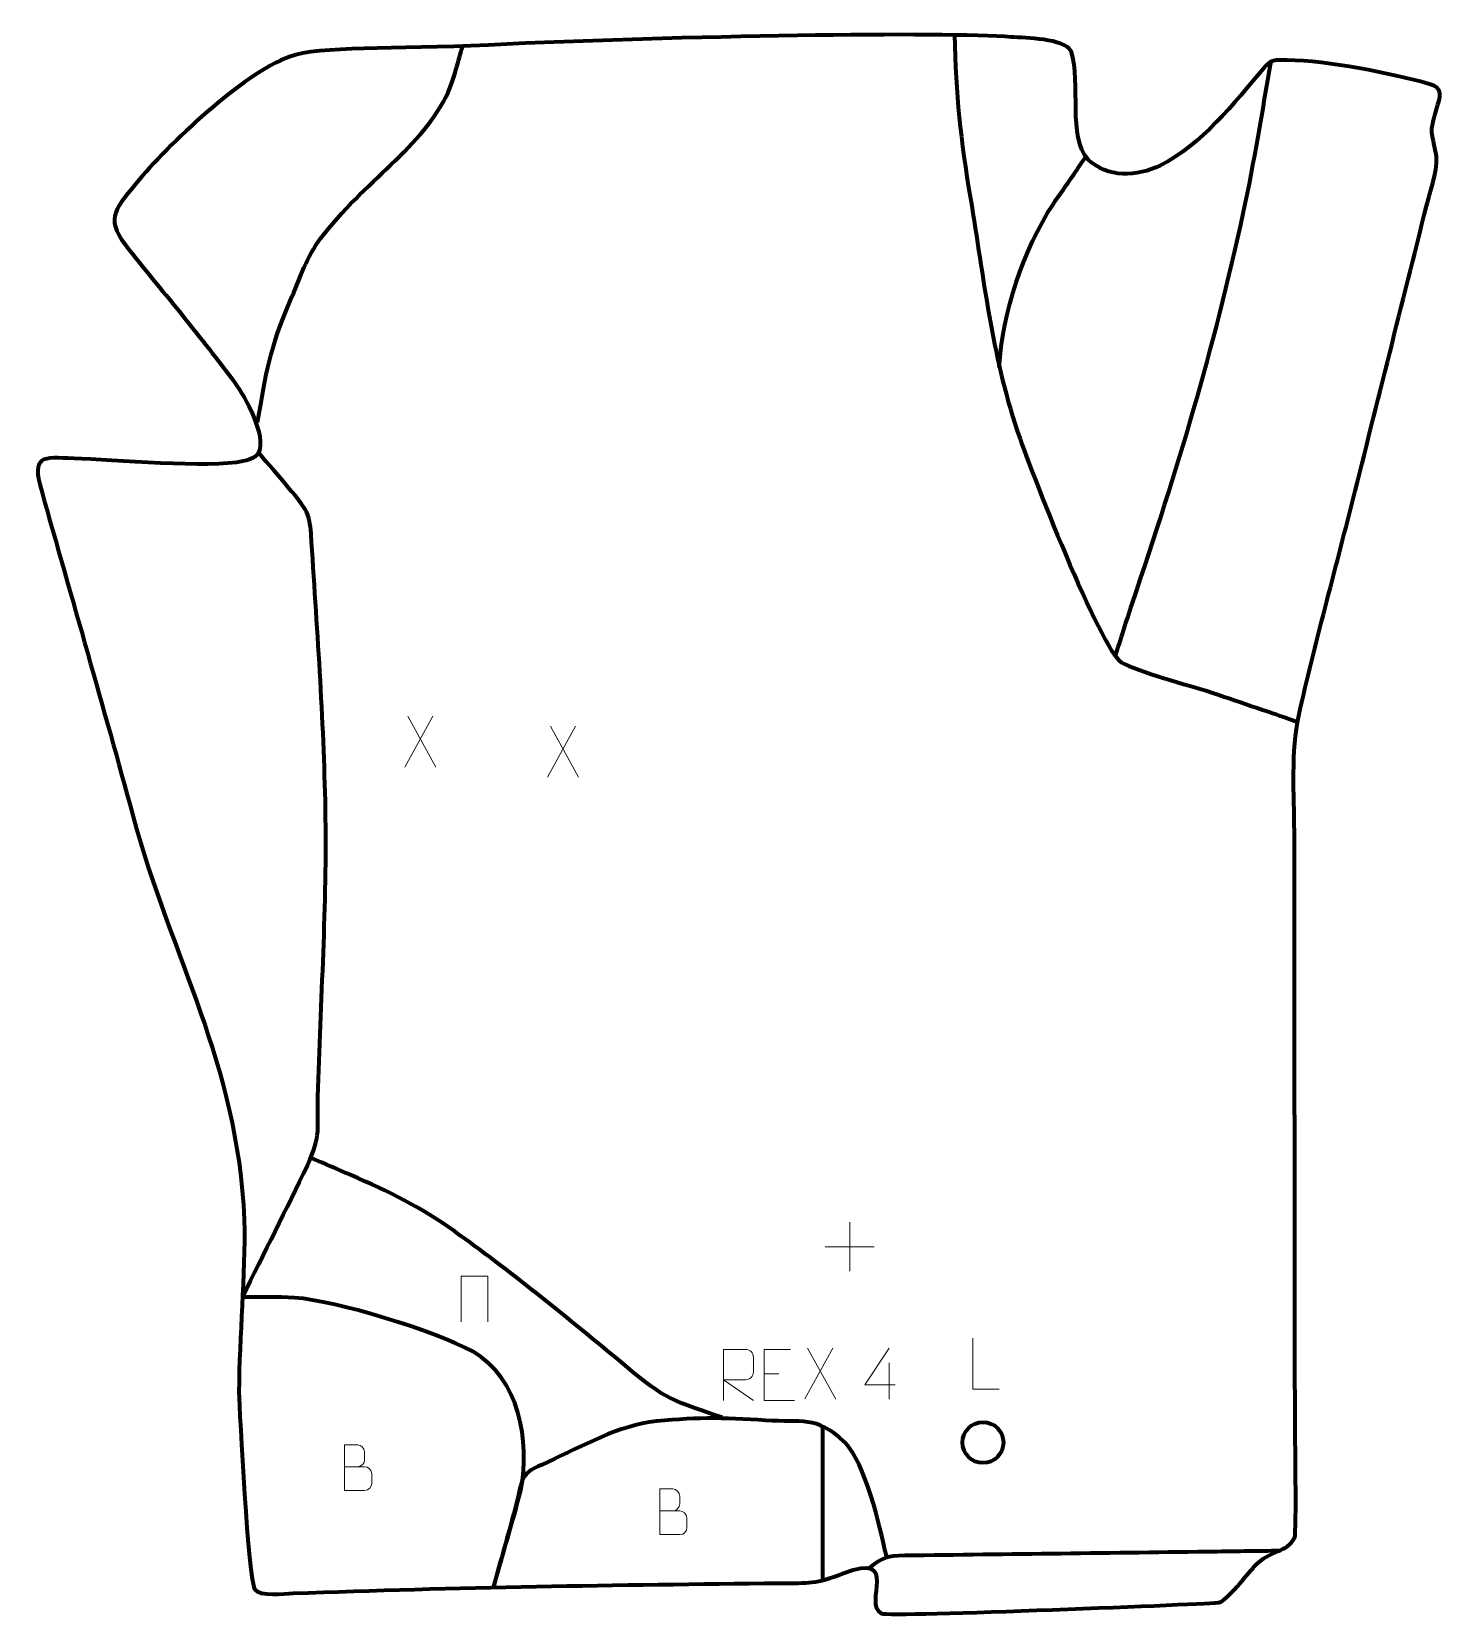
# Model space of a CAD drawing. Header units: millimetres. Extents: x -525 to 166, y 97 to 873.
import ezdxf

# ---------------------------------------------------------------- set-up
doc = ezdxf.new("R2010")
doc.units = ezdxf.units.MM
doc.header["$MEASUREMENT"] = 0
doc.layers.add('layer 1', color=7, linetype='Continuous', plot=False)
doc.layers.add('layer 2', color=7, linetype='Continuous')
doc.layers.add('layer 3', color=7, linetype='Continuous')

msp = doc.modelspace()

# ---------------------------------------------------------------- linework, layer by layer
at = {"layer": 'layer 1', "color": 250, "lineweight": 9}
for points in [[(-328.5851, 537.899), (-328.5851, 537.899), (-342.3257, 513.0032), (-342.3257, 513.0032)], [(-340.8711, 537.899), (-340.8711, 537.899), (-327.1305, 512.9455), (-327.1305, 512.9455)], [(-258.8015, 532.9754), (-258.8015, 532.9754), (-272.5421, 508.0796), (-272.5421, 508.0796)], [(-271.0875, 532.9754), (-271.0875, 532.9754), (-257.3469, 508.0219), (-257.3469, 508.0219)], [(-124.5918, 290.292), (-124.5918, 290.292), (-124.5918, 266.3141), (-124.5918, 266.3141)], [(-136.5807, 278.303), (-136.5807, 278.303), (-112.6028, 278.303), (-112.6028, 278.303)]]:
    msp.add_open_spline(points, degree=3, dxfattribs=at)
msp.add_open_spline([(-51.4422, 208.6762), (-51.4422, 208.6762), (-64.3913, 208.6762), (-64.3913, 208.6762), (-64.3913, 208.6762), (-64.3913, 208.6762), (-64.3913, 233.6298), (-64.3913, 233.6298)], degree=3, knots=[0, 0, 0, 0, 0.33333333, 0.33333333, 0.33333333, 0.33333333, 1, 1, 1, 1], dxfattribs=at)
at = {"layer": 'layer 2', "color": 142, "lineweight": 200}
msp.add_ellipse((-59.4298, 182.5224), major_axis=(0, 10), ratio=1, dxfattribs=at)
at = {"layer": 'layer 2', "color": 140, "lineweight": 158}
for points, knots in [([(-73.3634, 871.1436), (-72.7148, 842.0744), (-70.3581, 819.862), (-65.5391, 791.2265), (-65.5391, 791.2265), (-59.0069, 751.9134), (-55.2782, 715.7283), (-42.6652, 677.4867), (-42.6652, 677.4867), (-37.0779, 660.5465), (-1.7814, 570.1825), (8.4326, 564.1981), (8.4326, 564.1981), (16.0878, 559.7129), (41.6886, 552.8988), (51.6947, 549.7488), (51.6947, 549.7488), (52.6541, 549.4398), (53.6105, 549.1274), (54.5677, 548.8116), (54.5677, 548.8116), (54.5677, 548.8116), (55.9905, 548.3314), (55.9905, 548.3314), (55.9905, 548.3314), (63.1333, 545.8948), (70.276, 543.4583), (77.4187, 541.0219), (77.4187, 541.0219), (81.7043, 539.5601), (85.9899, 538.0982), (90.2755, 536.6364), (90.2755, 536.6364), (90.2755, 536.6364), (94.5611, 535.1745), (94.5611, 535.1745)], [0, 0, 0, 0, 0.1, 0.1, 0.1, 0.1, 0.2, 0.2, 0.2, 0.2, 0.3, 0.3, 0.3, 0.3, 0.4, 0.4, 0.4, 0.4, 0.5, 0.5, 0.5, 0.5, 0.6, 0.6, 0.6, 0.6, 0.7, 0.7, 0.7, 0.7, 0.8, 0.8, 0.8, 0.8, 1, 1, 1, 1]), ([(-414.4034, 681.5609), (-410.0873, 706.6483), (-408.6693, 717.1162), (-398.4572, 741.0709), (-398.4572, 741.0709), (-393.8207, 751.9468), (-390.1042, 763.0126), (-383.5651, 771.6478), (-383.5651, 771.6478), (-362.6751, 799.2339), (-333.3183, 816.4755), (-321.1463, 843.1548), (-321.1463, 843.1548), (-318.4187, 849.1335), (-316.1201, 858.9187), (-314.013, 865.7267)], [0, 0, 0, 0, 0.2, 0.2, 0.2, 0.2, 0.4, 0.4, 0.4, 0.4, 0.6, 0.6, 0.6, 0.6, 1, 1, 1, 1]), ([(5.1917, 566.8325), (8.1982, 575.8024), (10.5649, 583.8171), (13.5828, 592.783), (13.5828, 592.783), (36.0154, 659.4277), (53.2933, 716.0512), (68.1236, 784.5901), (68.1236, 784.5901), (73.4024, 809.0041), (77.3505, 833.7093), (81.6213, 858.3148)], [0, 0, 0, 0, 0.25, 0.25, 0.25, 0.25, 0.5, 0.5, 0.5, 0.5, 1, 1, 1, 1]), ([(-51.4094, 708.6618), (-49.9291, 735.0661), (-39.6776, 766.2511), (-25.0673, 788.2942), (-25.0673, 788.2942), (-21.8109, 793.2072), (-18.3087, 797.9782), (-14.9719, 802.8436), (-14.9719, 802.8436), (-12.997, 805.7725), (-11.0229, 808.7018), (-9.0474, 811.6303)], [0, 0, 0, 0, 0.25, 0.25, 0.25, 0.25, 0.5, 0.5, 0.5, 0.5, 1, 1, 1, 1]), ([(-106.693, 126.9948), (-110.0454, 142.0594), (-116.7178, 172.0997), (-127.2861, 182.9262), (-127.2861, 182.9262), (-141.3574, 195.8813), (-148.0079, 192.1253), (-165.6869, 193.3365), (-165.6869, 193.3365), (-186.4813, 194.7595), (-201.9907, 194.948), (-222.86, 192.4512), (-222.86, 192.4512), (-240.7175, 189.5011), (-258.7229, 179.1205), (-275.335, 171.6464), (-275.335, 171.6464), (-286.3179, 166.7049), (-284.6136, 164.515), (-287.682, 152.9366), (-287.682, 152.9366), (-291.3417, 139.1273), (-295.2056, 125.363), (-299.0412, 111.6013), (-299.0412, 111.6013), (-294.6625, 127.2823), (-289.5656, 143.5456), (-285.6168, 159.2269), (-285.6168, 159.2269), (-280.8544, 183.3336), (-286.346, 213.8487), (-309.1913, 227.1327), (-309.1913, 227.1327), (-327.4293, 236.9186), (-375.8553, 251.985), (-396.3634, 253.313), (-396.3634, 253.313), (-404.7559, 253.8564), (-413.3655, 253.538), (-421.795, 253.6164), (-421.795, 253.6164), (-411.3432, 275.1806), (-400.325, 296.6665), (-390.0436, 318.2581), (-390.0436, 318.2581), (-383.1226, 332.7927), (-385.2851, 336.427), (-384.8933, 351.6775), (-384.8933, 351.6775), (-383.6148, 398.1252), (-380.3316, 446.0436), (-381.1884, 492.3456), (-381.1884, 492.3456), (-381.9852, 535.4152), (-385.418, 583.5483), (-388.2586, 627.1063), (-388.2586, 627.1063), (-388.5922, 631.9759), (-389.2918, 635.1907), (-390.4364, 637.7705), (-390.4364, 637.7705), (-392.7464, 642.9772), (-409.0804, 660.8549), (-413.9509, 666.8011)], [0, 0, 0, 0, 0.05882353, 0.05882353, 0.05882353, 0.05882353, 0.11764706, 0.11764706, 0.11764706, 0.11764706, 0.17647059, 0.17647059, 0.17647059, 0.17647059, 0.23529412, 0.23529412, 0.23529412, 0.23529412, 0.29411765, 0.29411765, 0.29411765, 0.29411765, 0.35294118, 0.35294118, 0.35294118, 0.35294118, 0.41176471, 0.41176471, 0.41176471, 0.41176471, 0.47058824, 0.47058824, 0.47058824, 0.47058824, 0.52941176, 0.52941176, 0.52941176, 0.52941176, 0.58823529, 0.58823529, 0.58823529, 0.58823529, 0.64705882, 0.64705882, 0.64705882, 0.64705882, 0.70588235, 0.70588235, 0.70588235, 0.70588235, 0.76470588, 0.76470588, 0.76470588, 0.76470588, 0.82352941, 0.82352941, 0.82352941, 0.82352941, 0.88235294, 0.88235294, 0.88235294, 0.88235294, 1, 1, 1, 1]), ([(-187.1118, 194.688), (-215.4378, 204.585), (-215.3765, 204.0178), (-238.6863, 223.5526), (-238.6863, 223.5526), (-264.3784, 245.0841), (-290.8548, 266.3914), (-318.1098, 285.8688), (-318.1098, 285.8688), (-334.7914, 297.6632), (-349.9033, 305.2763), (-368.5977, 313.2851), (-368.5977, 313.2851), (-375.2544, 316.1244), (-381.8834, 319.0177), (-388.525, 321.8912)], [0, 0, 0, 0, 0.2, 0.2, 0.2, 0.2, 0.4, 0.4, 0.4, 0.4, 0.6, 0.6, 0.6, 0.6, 1, 1, 1, 1]), ([(85.3974, 129.5019), (75.3927, 129.3713), (65.388, 129.2407), (55.3833, 129.1102), (55.3833, 129.1102), (4.3461, 128.4439), (-46.6904, 127.8034), (-97.7283, 127.1917), (-97.7283, 127.1917), (-106.6941, 127.0842), (-108.0498, 126.3253), (-115.1841, 121.0611)], [0, 0, 0, 0, 0.25, 0.25, 0.25, 0.25, 0.5, 0.5, 0.5, 0.5, 1, 1, 1, 1])]:
    msp.add_open_spline(points, degree=3, knots=knots, dxfattribs=at)
at = {"layer": 'layer 2', "color": 250, "lineweight": 9}
for points, knots in [([(-314.8401, 241.4921), (-314.8401, 241.4921), (-314.8401, 263.8424), (-314.8401, 263.8424), (-314.8401, 263.8424), (-314.8401, 263.8424), (-301.7218, 263.8424), (-301.7218, 263.8424), (-301.7218, 263.8424), (-301.7218, 263.8424), (-301.7218, 241.4921), (-301.7218, 241.4921)], [0, 0, 0, 0, 0.25, 0.25, 0.25, 0.25, 0.5, 0.5, 0.5, 0.5, 1, 1, 1, 1]), ([(-186.4171, 203.0858), (-186.4171, 203.0858), (-186.4171, 228.0393), (-186.4171, 228.0393), (-186.4171, 228.0393), (-182.8223, 228.0393), (-179.2268, 228.0393), (-175.6316, 228.0393), (-175.6316, 228.0393), (-173.3063, 228.0016), (-171.749, 226.5116), (-171.7531, 224.1452), (-171.7531, 224.1452), (-171.7535, 222.1097), (-171.7535, 219.0503), (-171.7531, 217.0143), (-171.7531, 217.0143), (-171.7596, 215.1388), (-173.5719, 213.197), (-175.5814, 213.1779), (-175.5814, 213.1779), (-175.5814, 213.1779), (-186.4171, 213.1779), (-186.4171, 213.1779), (-186.4171, 213.1779), (-186.4171, 213.1779), (-171.7624, 203.0858), (-171.7624, 203.0858)], [0, 0, 0, 0, 0.125, 0.125, 0.125, 0.125, 0.25, 0.25, 0.25, 0.25, 0.375, 0.375, 0.375, 0.375, 0.5, 0.5, 0.5, 0.5, 0.625, 0.625, 0.625, 0.625, 0.75, 0.75, 0.75, 0.75, 1, 1, 1, 1]), ([(-153.6441, 228.0393), (-153.6441, 228.0393), (-166.518, 228.0393), (-166.518, 228.0393), (-166.518, 228.0393), (-166.518, 228.0393), (-166.518, 203.0857), (-166.518, 203.0857), (-166.518, 203.0857), (-166.518, 203.0857), (-151.6522, 203.0857), (-151.6522, 203.0857)], [0, 0, 0, 0, 0.25, 0.25, 0.25, 0.25, 0.5, 0.5, 0.5, 0.5, 1, 1, 1, 1]), ([(-102.3945, 210.6743), (-102.3945, 210.6743), (-117.2162, 210.6743), (-117.2162, 210.6743), (-117.2162, 210.6743), (-117.2162, 210.6743), (-105.3386, 228.7448), (-105.3386, 228.7448)], [0, 0, 0, 0, 0.33333333, 0.33333333, 0.33333333, 0.33333333, 1, 1, 1, 1]), ([(-371.8661, 170.6575), (-368.6071, 170.6579), (-365.3477, 170.6579), (-362.088, 170.6575), (-362.088, 170.6575), (-360.3187, 170.642), (-358.5958, 169.087), (-358.5958, 167.2512), (-358.5958, 167.2512), (-358.5961, 166.2404), (-358.5961, 163.5091), (-358.5958, 162.498), (-358.5958, 162.498), (-358.5799, 160.8339), (-359.9612, 159.0301), (-362.0406, 159.0453), (-362.0406, 159.0453), (-365.3006, 159.0456), (-368.5603, 159.0456), (-371.8196, 159.0453), (-371.8196, 159.0453), (-371.8196, 166.4957), (-371.8196, 173.9458), (-371.8196, 181.3956), (-371.8196, 181.3956), (-369.6935, 181.3956), (-367.5671, 181.3956), (-365.4406, 181.3956), (-365.4406, 181.3956), (-363.9351, 181.4114), (-362.0571, 179.7002), (-362.0412, 177.9425), (-362.0412, 177.9425), (-362.0416, 176.0919), (-362.0416, 175.9612), (-362.0412, 174.1103), (-362.0412, 174.1103), (-362.0258, 172.2597), (-363.6867, 170.642), (-365.4871, 170.6575)], [0, 0, 0, 0, 0.09090909, 0.09090909, 0.09090909, 0.09090909, 0.18181818, 0.18181818, 0.18181818, 0.18181818, 0.27272727, 0.27272727, 0.27272727, 0.27272727, 0.36363636, 0.36363636, 0.36363636, 0.36363636, 0.45454545, 0.45454545, 0.45454545, 0.45454545, 0.54545455, 0.54545455, 0.54545455, 0.54545455, 0.63636364, 0.63636364, 0.63636364, 0.63636364, 0.72727273, 0.72727273, 0.72727273, 0.72727273, 0.81818182, 0.81818182, 0.81818182, 0.81818182, 1, 1, 1, 1]), ([(-217.6222, 149.0538), (-214.3632, 149.0542), (-211.1038, 149.0542), (-207.8441, 149.0538), (-207.8441, 149.0538), (-206.0748, 149.0383), (-204.3519, 147.4833), (-204.3519, 145.6475), (-204.3519, 145.6475), (-204.3522, 144.6367), (-204.3522, 141.9054), (-204.3519, 140.8943), (-204.3519, 140.8943), (-204.336, 139.2302), (-205.7173, 137.4264), (-207.7967, 137.4416), (-207.7967, 137.4416), (-211.0567, 137.4419), (-214.3164, 137.4419), (-217.5757, 137.4416), (-217.5757, 137.4416), (-217.5757, 144.892), (-217.5757, 152.3421), (-217.5757, 159.7919), (-217.5757, 159.7919), (-215.4496, 159.7919), (-213.3232, 159.7919), (-211.1967, 159.7919), (-211.1967, 159.7919), (-209.6912, 159.8077), (-207.8132, 158.0965), (-207.7973, 156.3388), (-207.7973, 156.3388), (-207.7977, 154.4882), (-207.7977, 154.3575), (-207.7973, 152.5066), (-207.7973, 152.5066), (-207.7819, 150.656), (-209.4428, 149.0383), (-211.2432, 149.0538)], [0, 0, 0, 0, 0.09090909, 0.09090909, 0.09090909, 0.09090909, 0.18181818, 0.18181818, 0.18181818, 0.18181818, 0.27272727, 0.27272727, 0.27272727, 0.27272727, 0.36363636, 0.36363636, 0.36363636, 0.36363636, 0.45454545, 0.45454545, 0.45454545, 0.45454545, 0.54545455, 0.54545455, 0.54545455, 0.54545455, 0.63636364, 0.63636364, 0.63636364, 0.63636364, 0.72727273, 0.72727273, 0.72727273, 0.72727273, 0.81818182, 0.81818182, 0.81818182, 0.81818182, 1, 1, 1, 1])]:
    msp.add_open_spline(points, degree=3, knots=knots, dxfattribs=at)
for points in [[(-132.935, 228.7056), (-132.935, 228.7056), (-146.6756, 203.8098), (-146.6756, 203.8098)], [(-145.221, 228.7056), (-145.221, 228.7056), (-131.4804, 203.7521), (-131.4804, 203.7521)], [(-105.3386, 221.4354), (-105.3386, 221.4354), (-105.3386, 203.7707), (-105.3386, 203.7707)], [(-166.518, 216.1596), (-166.518, 216.1596), (-159.3499, 216.1596), (-159.3499, 216.1596)]]:
    msp.add_open_spline(points, degree=3, dxfattribs=at)
at = {"layer": 'layer 2', "color": 140, "lineweight": 158}
msp.add_open_spline([(-138.0115, 190.467), (-138.0115, 190.467), (-137.8909, 115.102), (-137.8909, 115.102)], degree=3, dxfattribs=at)
at = {"layer": 'layer 3', "color": 242, "lineweight": 158}
msp.add_open_spline([(-45.393, 870.1442), (-38.6535, 869.6107), (-19.8803, 869.5416), (-16.2618, 863.2884), (-16.2618, 863.2884), (-11.1511, 846.7686), (-18.0969, 821.5993), (-7.9758, 810.2967), (-7.9758, 810.2967), (1.3487, 800.9369), (16.2122, 801.8667), (27.3059, 807.2512), (27.3059, 807.2512), (47.4631, 817.4982), (63.5154, 837.6645), (77.8577, 854.7823), (77.8577, 854.7823), (81.7844, 859.4689), (83.3024, 858.8048), (89.5367, 858.7767), (89.5367, 858.7767), (109.6967, 858.6858), (139.3432, 852.4539), (159.2052, 847.1486), (159.2052, 847.1486), (166.3787, 844.8436), (164.376, 841.2466), (162.5297, 834.7803), (162.5297, 834.7803), (158.9123, 822.1114), (160.3655, 824.4008), (162.3229, 812.8742), (162.3229, 812.8742), (163.5234, 805.805), (159.545, 794.9196), (157.714, 787.6223), (157.714, 787.6223), (145.67, 739.6217), (133.655, 691.6133), (121.625, 643.6091), (121.625, 643.6091), (112.8633, 608.7025), (102.9791, 573.09), (95.1498, 538.0778), (95.1498, 538.0778), (91.3843, 521.2387), (92.9195, 499.0679), (92.9848, 481.5836), (92.9848, 481.5836), (93.097, 386.085), (93.2091, 290.5865), (93.3213, 195.0879), (93.3213, 195.0879), (93.3305, 186.892), (94.1306, 139.9201), (93.1747, 136.0433), (93.1747, 136.0433), (89.4903, 128.2027), (81.4014, 130.6278), (73.3344, 121.7778), (73.3344, 121.7778), (69.7371, 117.8312), (60.5191, 105.7336), (56.0995, 104.2299), (56.0995, 104.2299), (54.8052, 103.7895), (-105.0128, 97.0072), (-109.131, 98.9243), (-109.131, 98.9243), (-118.6637, 103.3619), (-99.4824, 129.5127), (-127.5924, 118.5895), (-127.5924, 118.5895), (-141.8597, 113.0455), (-143.9434, 113.867), (-158.8618, 113.7217), (-158.8618, 113.7217), (-237.9774, 112.9438), (-317.9582, 111.682), (-397.0046, 108.7343), (-397.0046, 108.7343), (-401.3835, 108.571), (-413.3555, 107.0952), (-415.9109, 110.7798), (-415.9109, 110.7798), (-419.0136, 115.2534), (-423.3325, 197.9034), (-423.5714, 207.0869), (-423.5714, 207.0869), (-423.4497, 235.233), (-420.3945, 263.7611), (-420.9315, 291.5393), (-420.9315, 291.5393), (-424.5586, 369.3608), (-456.1535, 417.8322), (-475.5045, 489.4153), (-475.5045, 489.4153), (-489.9581, 542.5452), (-505.3262, 595.4299), (-520.2434, 648.4311), (-520.2434, 648.4311), (-524.9871, 665.2855), (-520.4046, 664.6513), (-504.2094, 663.9659), (-504.2094, 663.9659), (-485.6235, 663.1793), (-437.5775, 659.0869), (-421.4297, 662.5847), (-421.4297, 662.5847), (-417.7185, 663.3885), (-414.9222, 664.7082), (-413.9509, 666.8011), (-413.9509, 666.8011), (-410.063, 675.1784), (-420.5001, 694.011), (-425.5369, 700.9855), (-425.5369, 700.9855), (-442.1946, 723.4749), (-459.7822, 744.3325), (-477.3135, 766.0471), (-477.3135, 766.0471), (-488.9142, 780.7928), (-485.4797, 784.4456), (-473.9751, 798.3677), (-473.9751, 798.3677), (-457.9402, 817.772), (-422.2484, 851.8548), (-398.7564, 860.5294), (-398.7564, 860.5294), (-384.0875, 865.9459), (-348.4462, 863.9973), (-301.3491, 866.2493), (-301.3491, 866.2493), (-206.785, 870.7711), (-78.3151, 872.7508), (-45.393, 870.1442)], degree=3, knots=[0, 0, 0, 0, 0.02857143, 0.02857143, 0.02857143, 0.02857143, 0.05714286, 0.05714286, 0.05714286, 0.05714286, 0.08571429, 0.08571429, 0.08571429, 0.08571429, 0.11428571, 0.11428571, 0.11428571, 0.11428571, 0.14285714, 0.14285714, 0.14285714, 0.14285714, 0.17142857, 0.17142857, 0.17142857, 0.17142857, 0.2, 0.2, 0.2, 0.2, 0.22857143, 0.22857143, 0.22857143, 0.22857143, 0.25714286, 0.25714286, 0.25714286, 0.25714286, 0.28571429, 0.28571429, 0.28571429, 0.28571429, 0.31428571, 0.31428571, 0.31428571, 0.31428571, 0.34285714, 0.34285714, 0.34285714, 0.34285714, 0.37142857, 0.37142857, 0.37142857, 0.37142857, 0.4, 0.4, 0.4, 0.4, 0.42857143, 0.42857143, 0.42857143, 0.42857143, 0.45714286, 0.45714286, 0.45714286, 0.45714286, 0.48571429, 0.48571429, 0.48571429, 0.48571429, 0.51428571, 0.51428571, 0.51428571, 0.51428571, 0.54285714, 0.54285714, 0.54285714, 0.54285714, 0.57142857, 0.57142857, 0.57142857, 0.57142857, 0.6, 0.6, 0.6, 0.6, 0.62857143, 0.62857143, 0.62857143, 0.62857143, 0.65714286, 0.65714286, 0.65714286, 0.65714286, 0.68571429, 0.68571429, 0.68571429, 0.68571429, 0.71428571, 0.71428571, 0.71428571, 0.71428571, 0.74285714, 0.74285714, 0.74285714, 0.74285714, 0.77142857, 0.77142857, 0.77142857, 0.77142857, 0.8, 0.8, 0.8, 0.8, 0.82857143, 0.82857143, 0.82857143, 0.82857143, 0.85714286, 0.85714286, 0.85714286, 0.85714286, 0.88571429, 0.88571429, 0.88571429, 0.88571429, 0.91428571, 0.91428571, 0.91428571, 0.91428571, 0.94285714, 0.94285714, 0.94285714, 0.94285714, 1, 1, 1, 1], dxfattribs=at)

doc.saveas('drawing.dxf')
